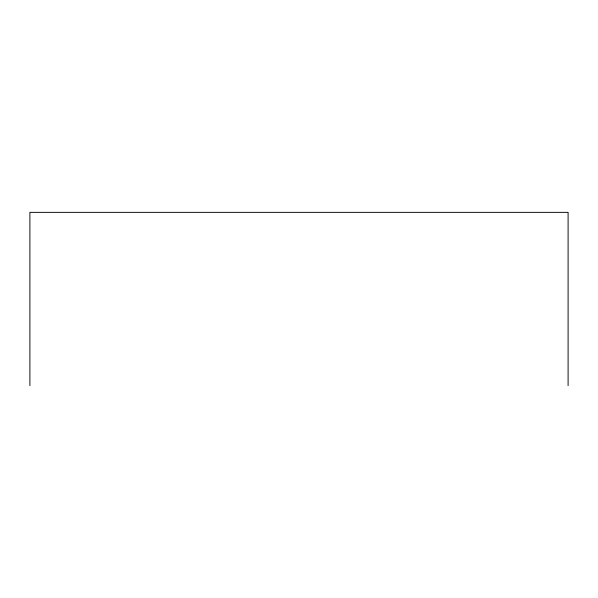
<?xml version="1.0" encoding="UTF-8"?>
<svg xmlns="http://www.w3.org/2000/svg" width="598" height="598" viewBox="0 0 598 598"><rect width="100%" height="100%" fill="white"/><g stroke="black" fill="none" stroke-linecap="round" stroke-linejoin="round"><path stroke-width="0.9" d="M568.1 385.643L568.1 212.357L29.9 212.357L29.9 385.643"/></g></svg>
